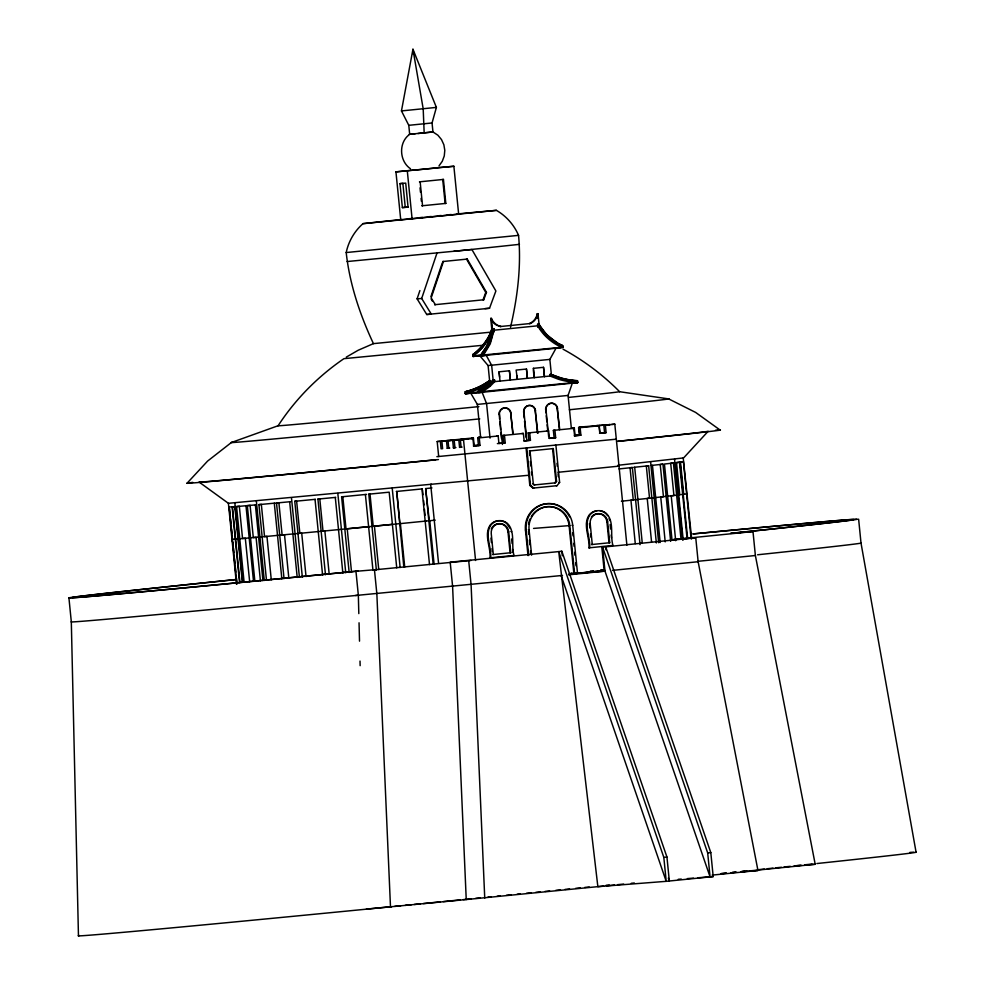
<?xml version="1.0" encoding="UTF-8"?>
<svg xmlns="http://www.w3.org/2000/svg" width="985" height="985" viewBox="0 0 985 985"><rect width="100%" height="100%" fill="white"/><g stroke="black" fill="none" stroke-linecap="round" stroke-linejoin="round"><path stroke-width="1.48" d="M490.001 557.842L513.998 555.442C510.956 545.247 515.672 531.568 507.349 523.343A12.042 11.697 85.5 0 0 490.887 525.005C484.349 534.72 491.663 547.192 490.715 557.793L490.001 557.842C490.961 547.254 483.647 534.781 490.173 525.067A12.042 11.697 85.5 0 1 506.635 523.404L510.193 528.465M588.944 547.845L612.929 545.431C609.9 535.237 614.615 521.57 606.28 513.345A12.042 11.697 85.5 0 0 589.818 515.007C583.292 524.722 590.606 537.194 589.658 547.783L588.944 547.845C589.904 537.244 582.591 524.771 589.116 515.057A12.042 11.697 85.5 0 1 596.996 510.722M492.759 331.859L494.224 331.711L493.916 328.707L492.463 328.855L489.483 340.404L486.664 346.634L481.85 353.812L482.047 355.72L562.915 347.545L562.718 345.637C552.93 341.056 544.249 333.706 539.029 324.151L538.315 324.2M493.916 328.707L490.936 340.256L488.129 346.486L483.303 353.664L483.45 355.166L490.235 343.9L494.064 330.209M415.104 133.8L409.674 134.305L408.787 125.317L401.461 110.923L412.949 49.25L436.392 107.402L432.058 122.965L432.957 131.953L437.906 135.228L441.514 139.599L443.866 144.746L444.801 150.336L444.26 155.987L442.277 161.294L438.99 165.899M491.601 332.08L373.438 343.63C360.005 314.868 349.638 284.209 346.203 252.554C348.493 241.448 354.477 231.155 362.985 223.657L402.04 219.446M510.538 327.217C517.556 297.248 521.385 266.11 518.553 235.366C514.121 224.937 506.228 216.023 496.403 210.347L457.077 213.954M436.983 253.059L421.678 298.48L431.319 314.141L426.751 314.51L417.098 298.837L419.893 290.563M430.95 296.522L442.253 262.995M571.362 428.389L568.074 395.441L572.334 383.14L577.764 382.623L577.567 380.702A98.426 84.094 83.8 0 1 561.807 378.191L551.329 374.546M485.765 292.385L483.032 299.822L483.733 299.772L486.467 292.323L467.235 259.08L466.533 259.129L485.765 292.385L486.467 292.323M426.751 314.51L489.52 308.268L495.886 290.981L471.901 249.525L347.102 261.542M491.416 332.819C487.895 342.152 481.271 350.131 473.256 355.991L473.108 354.489C481.813 348.136 488.88 339.246 492.106 328.879L489.126 340.441L486.319 346.658L481.493 353.837L481.64 355.339M490.087 335.245L483.069 346.498L475.164 354.292M551.366 374.522L549.852 359.402L556.045 348.21L562.878 347.139L472.911 356.016M187.064 483.216L207.601 461.079L231.401 442.499L278.115 425.729C295.315 399.307 317.921 376.455 343.937 358.663L484.386 345.132M555.872 481.517L554.789 482.872L556.574 481.456L553.299 448.581L552.585 448.643L555.872 481.517L556.574 481.456M533.02 488.104L533.722 488.043L530.509 485.346L526.803 448.237L526.101 448.298L529.807 485.396L533.02 488.104L557.005 485.691L559.615 482.404L555.909 445.294L555.208 445.355M489.644 380.715L490.099 382.008L482.231 386.736A97.527 83.331 83.8 0 1 467.493 392.658M490.345 386.058L494.753 381.614L494.605 380.112L492.796 380.284L487.206 385.714A98.426 51.134 84.5 0 1 478.279 390.725L478.427 392.239M494.605 380.112L490.198 384.569A97.527 50.666 84.5 0 1 480.089 390.54L478.279 390.737M409.822 134.256C398.445 142.086 399.06 161.011 410.474 168.743M482.576 346.917L476.469 352.642L472.751 354.526L472.948 356.435L486.208 355.277L491.65 365.287L493.153 380.259L487.563 385.677A98.426 51.134 84.5 0 1 478.636 390.688L478.821 392.621L577.764 382.623L572.433 383.042M487.944 383.288L492.118 381.848M485.937 382.993L489.951 380.505L482.084 385.233A97.527 83.331 83.8 0 1 465.117 391.747L465.314 393.68L482.121 392.264L486.59 403.678L490.037 438.128M346.252 357.136L358.22 350.229L373.438 343.63M486.442 384.47L480.594 387.733A98.426 84.094 83.8 0 1 465.622 393.224L465.474 391.735A98.426 84.094 83.8 0 0 480.446 386.255L484.386 384.113M433.301 131.928L417.96 133.517M496.403 210.347L362.985 223.657M518.553 235.366L346.203 252.554M519.452 244.354L453.74 251.347M403.825 567.151L396.721 491.429L399.935 523.651L429.755 520.683L434.089 564.122M433.191 564.245L425.643 488.585L429.312 520.745L435.259 520.142M617.841 465.302L683.615 457.914L708.178 431.27A255.891 1.342 -5.7 0 1 617.263 441.342M687.001 537.909L679.453 462.248L675.488 462.778L683.196 539.94M691.113 538.881L683.418 461.719L680.019 462.174L687.567 537.835M425.175 521.176L426.086 521.053M687.198 493.867L679.736 494.765L676.51 462.544L679.453 462.248M678.702 494.999L671.204 495.775L675.685 540.716M349.158 572.482L341.61 496.822L342.805 496.686L346.018 528.92L368.316 526.741M376.356 569.835L368.796 494.175L370.003 494.039L373.216 526.261L400.39 523.589L404.724 567.028M651.245 465.462L662.942 464.194L670.65 541.356M680.98 538.684L673.42 463.024L664.444 464.034L671.992 539.694M369.523 526.606L323.006 531.124L319.793 498.89L317.933 499.087L325.481 574.76M391.402 524.476L368.612 526.729M655.678 497.597L647.219 498.447L651.553 541.885M655.961 497.523L663.447 496.686L660.221 464.464L662.942 464.194M436.392 107.402L401.461 110.923M432.058 122.965L408.787 125.317M409.341 134.317L432.957 131.953M302.321 576.964L294.761 501.303L296.62 501.106L299.846 533.328L324.865 530.927L329.212 574.354M619.036 468.934L632.358 467.518L640.065 544.668M633.761 467.333L648.635 465.782L656.342 542.944M621.424 501.217L633.257 499.961L630.043 467.74L632.358 467.518M266.492 580.288L258.932 504.628L261.333 504.382L264.546 536.616L284.505 534.732L288.839 578.17M284.049 578.663L276.502 503.003L278.89 502.756L282.116 534.978L301.705 533.131L306.039 576.57M590.335 571.041L593.327 570.734M407.95 218.842L412.383 218.387M244.108 582.233L236.56 506.573L239.33 506.29L242.544 538.524L256.075 537.305L260.409 580.744M435.222 167.893L453.876 166.268L458.653 214.201L400.723 219.803L395.945 171.87L413.404 170.109M395.945 171.87L453.876 166.268M399.984 183.629L405.709 183.111L408.061 207.145L402.373 207.601L399.984 183.629L402.865 183.333L405.254 207.306L408.098 207.084M419.45 181.843L443.435 179.43L445.823 203.402L421.839 205.803L422.54 205.754L420.152 181.782M402.373 207.601L405.254 207.306M419.622 217.66L422.516 217.365M428.278 216.786L431.171 216.503M408.233 219.039L412.74 218.584M418.748 217.98L421.752 217.673M429.263 216.909L432.267 216.614M438.276 215.998L441.28 215.703M467.235 259.08L442.745 261.542L443.447 261.481L431.171 297.913L435.321 304.661L434.619 304.722L483.733 299.772M498.262 325.924A13.568 13.187 85.5 0 0 500.331 326.527L530.139 323.536A13.568 13.187 85.5 0 0 533.771 321.208L534.547 320.445A13.568 13.187 85.5 0 0 537.982 313.661L537.268 313.723A13.568 13.187 85.5 0 1 533.845 320.494L533.07 321.258A13.568 13.187 85.5 0 1 529.438 323.585L530.139 323.536M539.324 327.143L537.872 327.291L537.564 324.299L539.029 324.151M483.303 353.664L481.493 353.837M537.564 324.299C542.797 333.853 551.465 341.204 561.265 345.784L562.718 345.637L559.812 344.393M477.454 355.56L480.495 355.253M480.532 355.671L472.948 356.435L486.208 355.277M549.852 359.402L488.104 365.558L479.806 355.77M499.617 377.095L499.087 371.801L509.43 370.766L510.353 380.038L509.43 370.766M526.47 369.043L527.394 378.314L526.47 369.043L516.128 370.077L517.396 379.323L516.657 375.371M533.181 368.353L543.523 367.319L544.446 376.59L543.523 367.319M550.997 374.398L559.295 377.575A97.527 83.331 83.8 0 0 577.222 380.715L576.114 380.85L576.262 382.352A97.527 83.331 83.8 0 1 558.335 379.213L550.049 376.024L549.889 374.522L551.354 374.374M493.3 381.761L551.501 375.876M466.582 391.611L465.474 391.735M466.791 393.113L471.335 392.646M465.277 393.261L577.727 382.205L577.222 380.727M471.384 393.064L465.314 393.68L482.121 392.264M568.074 395.441L477.356 404.404L470.744 393.15M438.682 456.535L437.192 441.551L448.187 440.48M474.154 445.417L473.403 437.931L452.952 439.963L454.491 439.839M481.086 437.118L478.168 437.414L479.707 437.291M571.374 428.019L574.292 427.724L575.031 435.21M579.648 433.203L579.057 427.207L599.348 425.409M437.192 441.551L440.332 441.305L441.083 448.791L442.622 448.68L441.871 441.181L458.961 439.704M441.871 441.181L446.488 440.824L447.239 448.31L448.778 448.187L448.027 440.701L465.117 439.224L460.5 439.581M597.673 425.68L610.134 424.56L603.817 425.274L604.568 432.76L606.107 432.637L605.356 425.151M452.657 440.344L453.408 447.83L454.947 447.707L454.196 440.221L458.813 439.864L459.564 447.35L461.103 447.227L460.352 439.741L472.96 438.534L473.699 446.033L480.003 445.392L479.264 437.906L477.725 438.017L478.464 445.515L480.003 445.392M477.725 438.017L498.176 435.986L498.927 443.484L505.231 442.844L504.48 435.358L502.941 435.469L503.692 442.967L505.231 442.844M502.941 435.469L523.392 433.437L524.143 440.923L530.447 440.295L529.696 432.797L528.157 432.92L528.908 440.406L530.447 440.295M528.157 432.92L548.62 430.888L549.359 438.374L555.663 437.746L554.924 430.248L553.373 430.371L554.124 437.857L555.663 437.746M553.373 430.371L573.836 428.34L574.587 435.826L580.891 435.185L580.14 427.699L578.601 427.822L579.352 435.308L580.891 435.185M578.601 427.822L599.052 425.791L599.803 433.277L606.107 432.637M603.817 425.274L614.812 424.19L626.891 545.185M473.871 445.405L479.202 444.9M574.76 435.21L580.079 434.705M447.239 448.31L449.763 448.064M453.408 447.83L455.92 447.572M459.564 447.35L462.088 447.091M473.428 446.02L478.464 445.515M497.376 443.595L503.692 442.967M523.86 440.923L528.908 440.406M549.088 438.374L554.124 437.857M574.304 435.826L579.352 435.308M599.52 433.277L604.568 432.76M616.314 439.175L436.86 456.671M553.299 448.581L529.314 450.995L530.016 450.945L533.291 483.807L534.621 484.928L533.919 484.989L555.491 482.822M528.797 475.25L430.679 484.325L438.559 563.371M557.892 472.308L618.999 466.139M239.946 582.492L232.398 506.832L235.353 506.536M235.341 538.93L231.98 539.251L233.002 543.671M238.567 538.77L235.206 539.078M492.623 554.555L510.784 552.733L508.691 531.765A9.037 8.779 85.5 0 0 499.063 523.663A9.037 8.779 85.5 0 0 491.232 533.538L493.325 554.506M609.727 542.735L591.554 544.557L592.268 544.496L590.175 523.527A9.037 8.779 85.5 0 1 598.006 513.665A9.037 8.779 85.5 0 1 607.634 521.767L609.727 542.735L609.013 542.784L606.92 521.816A9.037 8.779 85.5 0 0 591.382 516.977M358.306 571.005L353.96 571.448A393.901 2.068 -5.7 0 1 77.433 597.402A393.901 2.068 -5.7 0 1 235.218 579.623M750.065 870.863L815.198 864.276L755.384 555.515L752.983 531.543L673.371 539.583L691.864 538.13M366.358 909.106L466.237 899.551L452.583 586.124L450.194 562.164L561.856 551.292L666.943 857.048L669.332 881.009L668.335 878.115M604.224 571.202L601.835 547.241L695.755 537.761L698.143 561.721L757.957 870.481L712.167 875.111M603.731 570.561L574.587 573.516L569.798 525.584A21.079 20.476 85.5 0 0 547.34 506.684A21.079 20.476 85.5 0 0 529.056 529.708L531.604 555.171M697.823 561.327L755.384 555.515M562.521 575.437L355.523 595.506M568.616 574.821L605.196 571.115M612.621 570.364L698.143 561.721M606.021 549.852L605.713 546.86L710.801 852.616L713.202 876.576L666.217 881.329L597.858 886.672L558.729 551.612L663.816 857.369L666.943 857.048M601.835 547.241L602.598 547.18L707.686 852.936L710.801 852.616M720.7 873.83L726.474 873.239M730.808 872.808L736.571 872.23M740.979 871.774L747.036 871.171M466.237 899.551L603.805 886.069M606.858 885.761L614.48 884.998M617.533 884.678L623.64 884.062M631.274 883.299L634.328 882.991M438.337 215.789L441.218 215.506M199.044 482.022L228.397 503.298L431.381 484.251M683.418 461.719L680.475 462.002L683.701 494.236M396.265 491.49L422.417 488.88M425.643 488.585L431.959 487.944M376.812 569.564L353.123 571.546A396.906 2.081 -5.7 0 1 74.244 597.723A396.906 2.081 -5.7 0 1 235.723 579.549M448.384 214.792L451.29 214.508M673.42 463.024L670.699 463.295L673.925 495.517L660.726 496.945L665.207 541.885M341.61 496.822L366.592 494.371M368.796 494.175L389.186 492.18L396.733 567.852M648.635 465.782L646.32 466.004L649.534 498.225L630.942 500.183L635.276 543.621M294.761 501.303L315.446 499.309M317.933 499.087L335.713 497.376M258.932 504.628L275.295 503.089M276.502 503.003L290.6 501.673M259.954 537.059L266.947 536.357L271.281 579.796M600.825 569.958L602.574 569.798M413.589 170.22L436.22 167.93M236.56 506.573L255.472 504.899M260.114 536.96L253.305 537.588L250.091 505.367L247.321 505.65L254.869 581.31M571.054 573.036L572.137 572.95M443.435 179.43L442.721 179.492L445.121 203.452L445.823 203.402M447.288 215.087L451.549 214.755M417.098 298.837L421.678 298.48M484.952 308.625L489.52 308.268M491.909 330.406L490.702 318.426L491.416 318.377A13.568 13.187 85.5 0 0 496.12 324.324L497.031 324.915A13.568 13.187 85.5 0 0 501.045 326.478L500.331 326.527M492.463 328.855L491.749 328.916C488.905 339.234 480.458 348.678 473.108 354.489M499.087 371.801L500.011 381.072M546.133 406.731A6.021 5.848 85.5 0 1 557.288 408.627L559.726 429.571M545.949 412.801L545.998 409.772A6.021 5.848 85.5 0 1 551.218 403.197A6.021 5.848 85.5 0 1 557.633 408.603M524.229 418.022L523.638 412.025A6.021 5.848 85.5 0 1 528.859 405.451A6.021 5.848 85.5 0 1 535.274 410.856L537.859 433.289M523.638 412.025L523.971 412.001A6.021 5.848 85.5 0 1 529.191 405.426A6.021 5.848 85.5 0 1 535.618 410.831M500.368 410.105A6.021 5.848 85.5 0 1 510.735 413.331L513.16 434.274M499.543 419.007L499.432 414.488A6.021 5.848 85.5 0 1 504.652 407.901A6.021 5.848 85.5 0 1 511.067 413.306M583.748 426.764L585.349 426.64M593.044 426.037L597.809 425.52M603.977 425.04L599.212 425.557L599.951 433.055M611.673 424.437L614.812 424.19M579.057 427.207L580.596 427.084M572.753 427.847L574.292 427.724M597.513 425.914L599.052 425.791M572.297 428.463L573.836 428.34M547.069 431.011L548.62 430.888M521.853 433.56L523.392 433.437M471.864 438.042L473.403 437.931M496.637 436.109L498.176 435.986M445.035 440.787L452.792 440.184M466.656 439.101L468.257 438.978M471.409 438.657L472.96 438.534M460.352 439.741L463.492 439.495L475.57 560.477M532.589 483.869L533.291 483.807M558.901 482.453L559.615 482.404M529.807 485.396L530.509 485.346M556.291 485.753L557.005 485.691M606.92 521.816L607.634 521.767M586.555 523.885L587.257 523.823M590.175 523.527L589.461 523.589L589.916 528.083M533.562 528.416L569.798 525.584M572.002 525.35L572.716 525.3L577.493 573.221M527.985 555.515L525.448 530.053L526.15 530.004A24.083 23.394 85.5 0 1 547.032 503.68A24.083 23.394 85.5 0 1 572.716 525.3M528.354 529.758L529.056 529.708M491.244 528.982A9.037 8.779 85.5 0 1 507.989 531.826L508.691 531.765M510.895 531.531L511.597 531.469M487.612 533.882L488.326 533.821M752.983 531.543L730.599 533.365L736.792 532.75A396.906 2.081 -5.7 0 0 693.12 533.907M677.249 539.201L695.755 537.761M510.784 552.733L510.082 552.794L507.989 531.826M612.227 545.493L612.929 545.431M561.093 551.354L561.856 551.292L562.3 555.786M513.284 555.491L513.998 555.442M471.052 560.453L374.46 569.822L376.849 593.783L390.503 907.21M601.047 570.18L604.002 569.946M569.022 573.947L604.987 571.14L710.074 876.896L707.686 852.936M794.07 865.926L801.618 865.335M804.634 865.101L815.198 864.276M740.88 871.823L757.957 870.481M678.259 879.309L681.3 879.076M687.382 878.595L693.452 878.128M698.008 877.77L713.202 876.576M683.208 457.939L691.679 538.795M231.992 506.856L229.173 507.004L236.868 584.167M232.398 506.832L234.812 506.709L242.359 582.369M238.025 538.943L245.314 538.241L249.648 581.667M619.528 391.698L668.643 398.9L695.644 412.432L720.158 430.076M549.889 374.522L560.354 378.326A98.426 84.094 83.8 0 0 576.114 380.838M563.063 349.195C583.846 360.51 602.968 374.866 619.614 391.685A171.673 0.899 -5.7 0 1 568.579 397.411M557.35 343.014L546.515 334.629L538.672 324.176L538.82 325.678M606.144 514.022L607.683 515.697M431.159 299.095L432.538 301.348M537.724 325.789C542.944 335.343 551.625 342.706 561.413 347.286L561.265 345.784M538.672 324.176L539.546 326.441M561.13 575.572L666.217 881.329L663.816 857.369M609.124 518.467L609.604 520.499M858.625 519.132L861.013 543.092L916.075 852.247M674.553 459.133L682.63 540.014M652.464 465.363L660.172 542.526M650.592 461.817L658.669 542.698M634.685 467.272L642.245 542.932M610.134 524.525L610.577 529.019M611.18 535.003L611.476 537.995M602.598 547.18L604.987 571.14M590.508 534.067L590.815 537.059M562.373 345.661L562.521 347.163M572.753 532.836L573.048 535.84M573.799 543.326L574.095 546.318M574.698 552.314L574.994 555.306M575.745 562.792L576.04 565.784M557.288 408.627L559.381 429.595M573.873 573.578L569.096 525.645A21.079 20.476 85.5 0 0 531.284 516.571M556.993 463.332L557.301 466.324M558.039 473.76L558.323 476.666M537.982 313.661L539.177 325.653L492.611 330.357L491.416 318.377M537.268 313.723L537.712 318.217M545.998 409.772L548.682 436.737M546.244 415.793L546.847 421.789M547.143 424.781L547.746 430.777M533.525 368.328L534.449 377.6M533.316 369.683L534.104 377.624M535.274 410.856L537.514 433.326M529.462 452.484L529.758 455.476M530.349 461.46L530.804 465.942M531.395 471.913L531.703 474.905M523.971 412.001L526.815 440.467M524.525 421.014L526.175 437.488M528.502 531.26L528.797 534.252M529.401 540.248L529.844 544.742M530.447 550.726L530.743 553.73M526.15 530.004L528.686 555.466M510.735 413.331L512.828 434.299M499.432 414.488L502.424 444.444M499.838 421.999L500.589 429.485M500.885 432.489L501.488 438.473M511.646 539.017L512.089 543.511M512.692 549.507L512.988 552.499M492.796 380.284L492.943 381.786M488.104 365.558L489.742 382.032M480.089 390.565L480.237 392.055A97.527 50.666 84.5 0 0 490.358 386.083M490.973 538.081L491.416 542.575M492.02 548.571L492.315 551.563M477.356 404.404L480.643 437.352M468.7 560.711L471.089 584.684L484.743 898.111M424.166 132.901L423.193 108.83L412.949 49.25L413.072 53.769M420.041 187.827L420.496 192.321M421.087 198.317L421.395 201.309M407.31 170.984L412.099 218.916M422.553 490.345L422.996 494.741M423.587 500.602L424.018 504.997M424.461 509.393L425.04 515.254M421.962 488.942L429.509 564.602M392.215 488.129L400.144 567.52M374.411 526.125L378.745 569.564M365.398 494.507L372.946 570.167M355.954 571.263L358.343 595.223L358.811 613.606M347.212 528.785L351.546 572.211M337.83 493.436L345.747 572.814M335.294 497.437L342.854 573.098M315.028 499.37L322.587 575.031M291.486 497.868L299.415 577.247M289.664 501.784L297.211 577.444M274.298 503.212L281.845 578.872M256.359 501.119L264.288 580.497M255.386 504.948L262.946 580.608M245.979 505.761L253.527 581.421M235.489 508.001L235.932 512.397M236.511 518.258L236.954 522.653M237.397 527.049L237.828 531.444M234.849 502.966L242.766 582.357M232.128 506.709L239.54 582.517M229.48 508.408L230.059 514.269M230.502 518.664L230.946 523.06M231.524 528.92L231.968 533.316M233.445 548.165L233.888 552.647M234.492 558.643L234.935 563.137M235.39 567.631L235.834 572.125M236.437 578.109L236.88 582.603M228.397 503.298L236.462 584.179M68.925 597.858L71.314 621.818L78.455 935.75M359.045 622.791L359.513 641.161M360.017 661.07L360.141 665.663M915.791 852.124A420.989 2.204 -5.7 0 1 816.861 863.537M812.059 864.042A420.989 2.204 -5.7 0 1 805.521 864.731M800.534 865.261A420.989 2.204 -5.7 0 1 795.449 865.79M790.315 866.332A420.989 2.204 -5.7 0 1 784.122 866.985M781.376 867.268A420.989 2.204 -5.7 0 1 775.811 867.847M772.979 868.142A420.989 2.204 -5.7 0 1 767.241 868.745M764.335 869.053A420.989 2.204 -5.7 0 1 758.438 869.657M744.857 871.072A420.989 2.204 -5.7 0 1 741.779 871.393M735.561 872.033A420.989 2.204 -5.7 0 1 732.421 872.365M726.105 873.018A420.989 2.204 -5.7 0 1 721.328 873.51M609.259 884.949A420.989 2.204 -5.7 0 1 606.12 885.269M589.239 886.98A420.989 2.204 -5.7 0 1 584.745 887.436M580.214 887.891A420.989 2.204 -5.7 0 1 575.683 888.347M569.601 888.962A420.989 2.204 -5.7 0 1 565.021 889.418M560.428 889.886A420.989 2.204 -5.7 0 1 555.823 890.341M549.667 890.969A420.989 2.204 -5.7 0 1 545.037 891.425M540.408 891.893A420.989 2.204 -5.7 0 1 535.766 892.361M531.124 892.829A420.989 2.204 -5.7 0 1 526.482 893.296M520.302 893.912A420.989 2.204 -5.7 0 1 517.199 894.22M511.03 894.836A420.989 2.204 -5.7 0 1 506.401 895.303M500.245 895.919A420.989 2.204 -5.7 0 1 497.166 896.227M491.035 896.83A420.989 2.204 -5.7 0 1 487.981 897.138M480.335 897.901A420.989 2.204 -5.7 0 1 475.73 898.357M471.113 898.812A420.989 2.204 -5.7 0 1 463.418 899.588M460.34 899.884A420.989 2.204 -5.7 0 1 443.385 901.57M440.307 901.878A420.989 2.204 -5.7 0 1 423.439 903.553M420.386 903.848A420.989 2.204 -5.7 0 1 414.291 904.452M411.25 904.747A420.989 2.204 -5.7 0 1 405.204 905.35M400.686 905.794A420.989 2.204 -5.7 0 1 394.702 906.385M391.722 906.68A420.989 2.204 -5.7 0 1 79.366 935.553M909.82 852.431A420.989 2.204 -5.7 0 1 913.698 852.197M861.013 543.092A396.906 2.081 -5.7 0 1 757.588 554.777M605.332 570.524A396.906 2.081 -5.7 0 1 569.367 574.181M358.454 595.223A396.906 2.081 -5.7 0 1 71.314 621.818M692.96 533.944A393.901 2.068 -5.7 0 1 734.712 532.947M499.087 414.513A6.021 5.848 85.5 0 1 499.567 411.435M545.653 409.809A6.021 5.848 85.5 0 1 545.69 408.233M488.892 386.231A97.527 50.666 84.5 0 1 486.504 388.09M484.017 389.715A97.527 50.666 84.5 0 1 481.443 391.082M480.114 391.673A97.527 50.666 84.5 0 1 478.784 392.178M482.379 390.466A97.527 50.666 84.5 0 1 481.086 391.119M479.757 391.698A97.527 50.666 84.5 0 1 478.427 392.215M483.549 385.11A97.527 83.331 83.8 0 1 477.429 388.004M475.324 388.853A97.527 83.331 83.8 0 1 466.57 391.599M497.265 325.493A13.568 13.187 85.5 0 1 496.317 324.976L495.406 324.385A13.568 13.187 85.5 0 1 492.992 322.169M492.315 321.307A13.568 13.187 85.5 0 1 491.7 320.396M491.17 319.435A13.568 13.187 85.5 0 1 490.702 318.426M528.502 524.266A21.079 20.476 85.5 0 1 530.041 518.996M525.448 530.053A24.083 23.394 85.5 0 1 558.298 505.773M559.394 506.315A24.083 23.394 85.5 0 1 569.601 516.916M600.05 510.821A12.042 11.697 85.5 0 1 605.578 513.394M435.653 459.786A255.891 1.342 -5.7 0 1 199.844 482.084M715.541 430.236A267.932 1.404 -5.7 0 1 617.989 441.354M438.473 459.564A267.932 1.404 -5.7 0 1 192.826 482.379M478.858 406.608A171.673 0.899 -5.7 0 1 278.041 425.742M666.71 398.913A219.766 1.145 -5.7 0 1 569.342 409.76M479.769 418.871A219.766 1.145 -5.7 0 1 232.645 442.265"/></g></svg>
